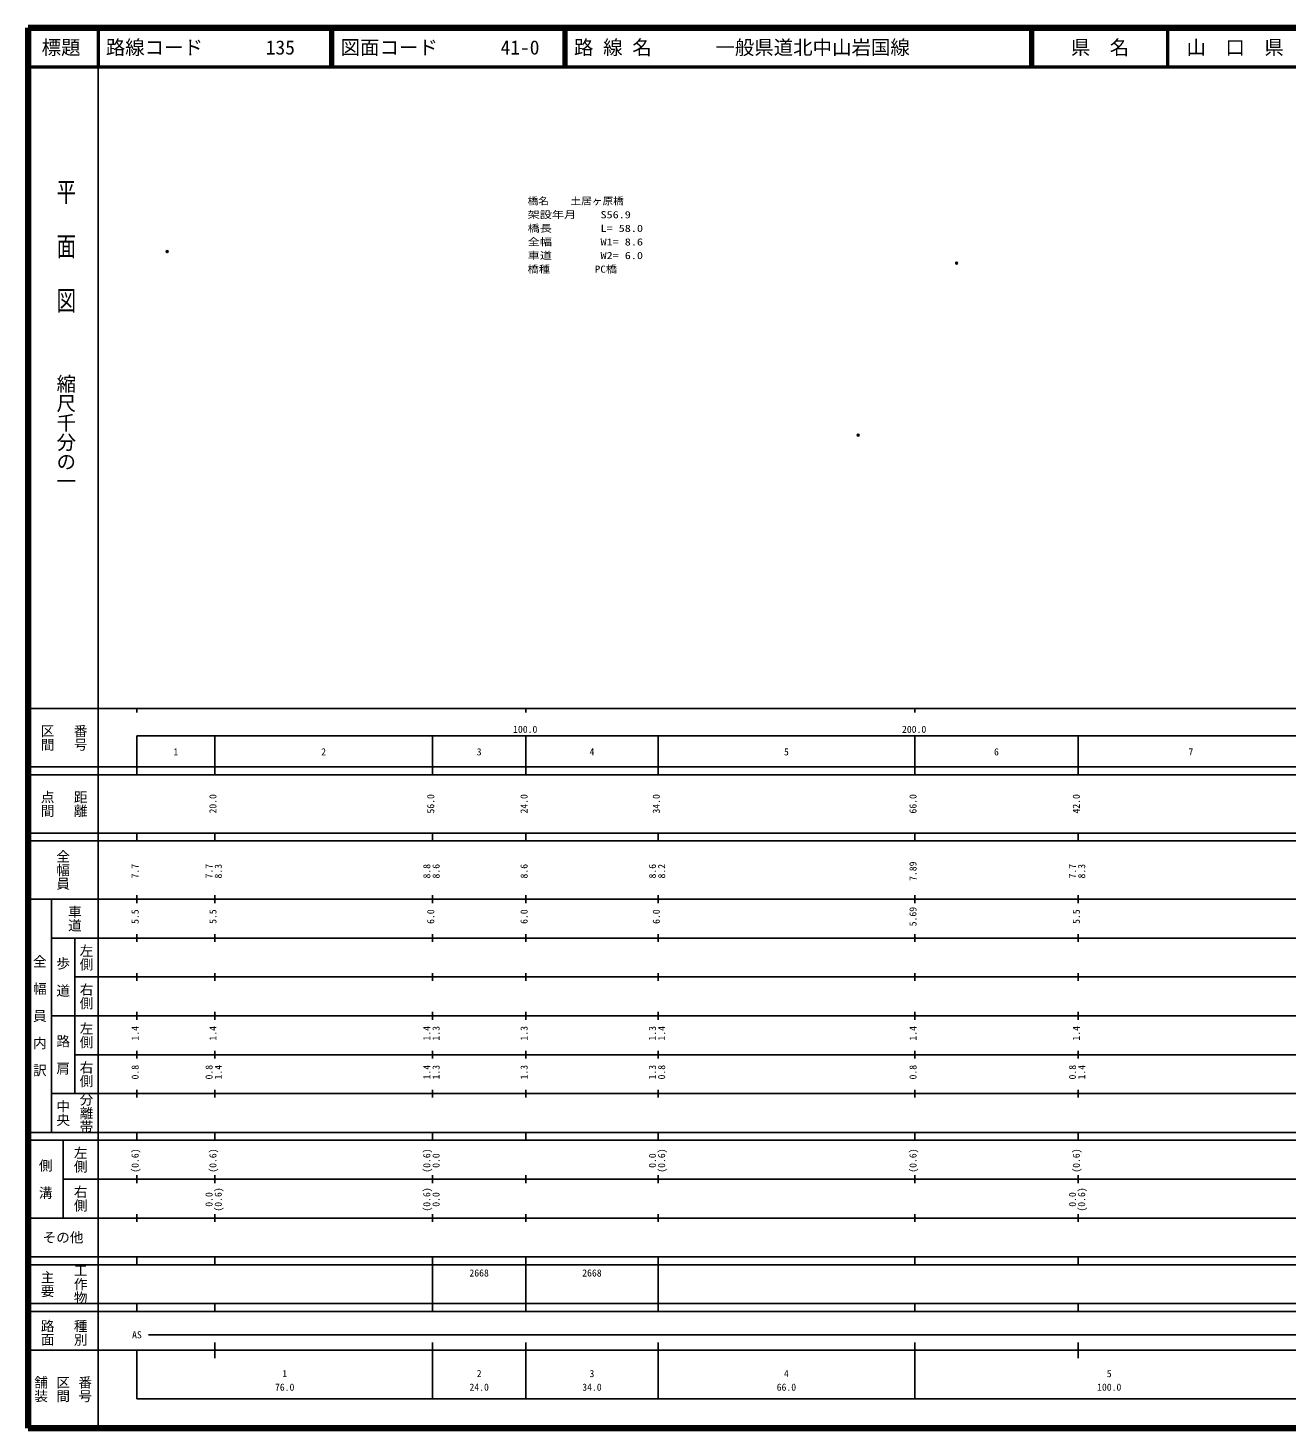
# Model space of a CAD drawing. Units: millimetres on the paper, with parts at other scales. Extents: x 40 to 680, y 20 to 380.
# Drawn here: x 40 to 363.7, y 20 to 380 of the extents above; entities that cross this region are included whole.
import ezdxf
from ezdxf.enums import TextEntityAlignment as Align

# ---------------------------------------------------------------- set-up
doc = ezdxf.new("R2010")
doc.units = ezdxf.units.MM
doc.header["$PDMODE"] = 32
doc.header["$PDSIZE"] = 0.5
for name, color, linetype in [('M-OTRS', 6, 'Continuous'), ('M-STR-HTXT', 7, 'Continuous'), ('M-TTL-TXT', 7, 'Continuous')]:
    doc.layers.add(name, color=color, linetype=linetype)
for name, color, linetype, lineweight in [('M-TTL', 2, 'Continuous', 140), ('M-TTL-BAND', 7, 'Continuous', 25), ('M-TTL-LINE', 7, 'Continuous', 50)]:
    doc.layers.add(name, color=color, linetype=linetype, lineweight=lineweight)
doc.styles.add('@ＭＳ ゴシック', font='')
doc.styles.add('ＭＳ ゴシック', font='')
doc.styles.get('@ＭＳ ゴシック').set_extended_font_data('@MS Gothic')
doc.styles.get('ＭＳ ゴシック').set_extended_font_data('MS Gothic')

msp = doc.modelspace()

# ---------------------------------------------------------------- linework, layer by layer
at = {"layer": 'M-OTRS'}
for p in [(75.803, 322.52), (278.77, 319.548), (253.473, 275.312)]:
    msp.add_point(p, dxfattribs=at)
at = {"layer": 'M-TTL'}
for p, q in [((40, 380), (40, 20)), ((680, 380), (40, 380)), ((40, 20), (680, 20))]:
    msp.add_line(p, q, dxfattribs=at)
at = {"layer": 'M-TTL-BAND'}
for p, q in [((58, 370), (58, 20)), ((40, 205), (579, 205)), ((68, 205), (68, 204)), ((168, 205), (168, 204)), ((268, 205), (268, 204)), ((68, 198), (579, 198)), ((68, 198), (68, 188)), ((88, 188), (88, 198)), ((144, 188), (144, 198)), ((168, 188), (168, 198)), ((202, 188), (202, 198)), ((268, 188), (268, 198)), ((310, 188), (310, 198)), ((40, 190), (579, 190)), ((40, 188), (579, 188)), ((40, 173), (579, 173)), ((68, 171), (68, 173)), ((88, 171), (88, 173)), ((144, 171), (144, 173)), ((168, 171), (168, 173)), ((202, 171), (202, 173)), ((268, 171), (268, 173)), ((310, 171), (310, 173)), ((40, 171), (579, 171)), ((40, 156), (579, 156)), ((46, 96), (46, 156)), ((68, 155), (68, 157)), ((88, 155), (88, 157)), ((144, 155), (144, 157)), ((168, 155), (168, 157)), ((202, 155), (202, 157)), ((268, 155), (268, 157)), ((310, 155), (310, 157)), ((46, 146), (579, 146)), ((52, 146), (52, 106)), ((68, 145), (68, 147)), ((88, 145), (88, 147)), ((144, 145), (144, 147)), ((168, 145), (168, 147)), ((202, 145), (202, 147)), ((268, 145), (268, 147)), ((310, 145), (310, 147)), ((68, 135), (68, 137)), ((88, 135), (88, 137)), ((144, 135), (144, 137)), ((168, 135), (168, 137)), ((202, 135), (202, 137)), ((268, 135), (268, 137)), ((310, 135), (310, 137)), ((52, 136), (579, 136)), ((46, 126), (579, 126)), ((68, 125), (68, 127)), ((88, 125), (88, 127)), ((144, 125), (144, 127)), ((168, 125), (168, 127)), ((202, 125), (202, 127)), ((268, 125), (268, 127)), ((310, 125), (310, 127)), ((52, 116), (579, 116)), ((68, 115), (68, 117)), ((88, 115), (88, 117)), ((144, 115), (144, 117)), ((168, 115), (168, 117)), ((202, 115), (202, 117)), ((268, 115), (268, 117)), ((310, 115), (310, 117)), ((46, 106), (579, 106)), ((68, 105), (68, 107)), ((88, 105), (88, 107)), ((144, 105), (144, 107)), ((168, 105), (168, 107)), ((202, 105), (202, 107)), ((268, 105), (268, 107)), ((310, 105), (310, 107)), ((40, 96), (579, 96)), ((40, 94), (579, 94)), ((49, 94), (49, 74)), ((68, 94), (68, 96)), ((88, 94), (88, 96)), ((144, 94), (144, 96)), ((168, 94), (168, 96)), ((202, 94), (202, 96)), ((268, 94), (268, 96)), ((310, 94), (310, 96)), ((49, 84), (579, 84)), ((68, 83), (68, 85)), ((88, 83), (88, 85)), ((144, 83), (144, 85)), ((168, 83), (168, 85)), ((202, 83), (202, 85)), ((268, 83), (268, 85)), ((310, 83), (310, 85)), ((40, 74), (579, 74)), ((68, 73), (68, 75)), ((88, 73), (88, 75)), ((144, 73), (144, 75)), ((168, 73), (168, 75)), ((202, 73), (202, 75)), ((268, 73), (268, 75)), ((310, 73), (310, 75)), ((40, 64), (579, 64)), ((40, 62), (579, 62)), ((68, 62), (68, 64)), ((88, 62), (88, 64)), ((144, 62), (144, 64)), ((144, 52), (144, 62)), ((168, 62), (168, 64)), ((168, 52), (168, 62)), ((168, 52), (168, 62)), ((202, 62), (202, 64)), ((202, 52), (202, 62)), ((268, 62), (268, 64)), ((310, 62), (310, 64)), ((40, 52), (579, 52)), ((68, 50), (68, 52)), ((88, 50), (88, 52)), ((144, 50), (144, 52)), ((168, 50), (168, 52)), ((202, 50), (202, 52)), ((268, 50), (268, 52)), ((310, 50), (310, 52)), ((40, 50), (579, 50)), ((71, 44), (558, 44)), ((40, 40), (579, 40)), ((68, 40), (68, 27.5)), ((88, 38), (88, 42)), ((144, 27.5), (144, 42)), ((168, 27.5), (168, 42)), ((202, 27.5), (202, 42)), ((268, 27.5), (268, 42)), ((310, 38), (310, 42)), ((68, 27.5), (579, 27.5))]:
    msp.add_line(p, q, dxfattribs=at)
at = {"layer": 'M-TTL-LINE'}
for p, q in [((58, 380), (58, 370)), ((117.75, 380), (117.75, 370)), ((118.25, 380), (118.25, 370)), ((177.75, 380), (177.75, 370)), ((178.25, 380), (178.25, 370)), ((297.75, 380), (297.75, 370)), ((298.25, 380), (298.25, 370)), ((333, 380), (333, 370)), ((40, 370), (680, 370))]:
    msp.add_line(p, q, dxfattribs=at)

# ---------------------------------------------------------------- texts
at = {"layer": 'M-STR-HTXT', "style": 'ＭＳ ゴシック'}
for s, width, p in [('橋名\u3000\u3000土居ヶ原橋', 1.1, (168.457, 334.023)), ('架設年月\u3000\u3000S56.9', 1.25, (168.457, 330.523)), ('橋長\u3000\u3000\u3000\u3000L= 58.0', 1.25, (168.457, 327.023)), ('全幅\u3000\u3000\u3000\u3000W1= 8.6', 1.25, (168.457, 323.523)), ('車道\u3000\u3000\u3000\u3000W2= 6.0', 1.25, (168.457, 320.023)), ('橋種\u3000\u3000\u3000\u3000PC橋', 1.15, (168.457, 316.523))]:
    msp.add_text(s, height=1.833, dxfattribs=dict(at, width=width)).set_placement(p, align=Align.BOTTOM_LEFT)
at = {"layer": 'M-TTL-BAND', "style": '@ＭＳ ゴシック', "width": 1.4}
msp.add_text('平  面  図', height=3.666, rotation=270, dxfattribs=at).set_placement((49.777, 306.475), align=Align.MIDDLE_RIGHT)
at = {"layer": 'M-TTL-BAND', "style": '@ＭＳ ゴシック'}
msp.add_text('縮尺千分の一', height=3.666, rotation=270, dxfattribs=at).set_placement((49.777, 261.03), align=Align.MIDDLE_RIGHT)
for s, p in [('区間', (45, 197.5)), ('番号', (53.5, 197.5)), ('点間', (45, 180.5)), ('距離', (53.5, 180.5)), ('全幅員', (49, 163.5)), ('車道', (52, 151)), ('左側', (55, 141)), ('全\u3000幅\u3000員\u3000内\u3000訳', (43, 126)), ('歩\u3000道', (49, 136)), ('右側', (55, 131)), ('左側', (55, 121)), ('路\u3000肩', (49, 116)), ('右側', (55, 111)), ('分離帯', (55, 101)), ('中央', (49, 101)), ('左側', (53.5, 89)), ('側\u3000溝', (44.5, 84)), ('右側', (53.5, 79)), ('工作物', (53.5, 57)), ('主要', (45, 57)), ('路面', (45, 44.5)), ('種別', (53.5, 44.5)), ('舗装', (43.333, 30)), ('区間', (49, 30)), ('番号', (54.667, 30))]:
    msp.add_text(s, height=2.566, rotation=270, dxfattribs=at).set_placement(p, align=Align.MIDDLE_CENTER)
at = {"layer": 'M-TTL-BAND', "style": 'ＭＳ ゴシック'}
for s, p in [('100.0', (167.844, 198.195)), ('200.0', (267.844, 198.195)), ('1', (78, 192.405)), ('2', (116, 192.405)), ('3', (156, 192.405)), ('4', (185, 192.405)), ('5', (235, 192.405)), ('6', (289, 192.405)), ('7', (339, 192.405)), ('AS', (68, 42.5)), ('1', (106, 32.523)), ('2', (156, 32.523)), ('3', (185, 32.523)), ('4', (235, 32.523)), ('5', (318, 32.523)), ('76.0', (106, 29.033)), ('24.0', (156, 29.033)), ('34.0', (185, 29.033)), ('66.0', (235, 29.033)), ('100.0', (318, 29.033))]:
    msp.add_text(s, height=1.833, dxfattribs=at).set_placement(p, align=Align.BOTTOM_CENTER)
for s, p in [('20.0', (89, 180.5)), ('56.0', (145, 180.5)), ('24.0', (169, 180.5)), ('34.0', (203, 180.5)), ('66.0', (269, 180.5)), ('42.0', (311, 180.5)), ('7.7', (69, 163.174)), ('7.7', (88, 163.174)), ('8.3', (90.37, 163.174)), ('8.8', (144, 163.174)), ('8.6', (146.37, 163.174)), ('8.6', (169, 163.174)), ('8.6', (202, 163.174)), ('8.2', (204.37, 163.174)), ('7.89', (269, 163.174)), ('7.7', (310, 163.174)), ('8.3', (312.37, 163.174)), ('5.5', (69, 151.5)), ('5.5', (89, 151.5)), ('6.0', (145, 151.5)), ('6.0', (169, 151.5)), ('6.0', (203, 151.5)), ('5.69', (269, 151.5)), ('5.5', (311, 151.5)), ('1.4', (69, 121.5)), ('1.4', (89, 121.5)), ('1.4', (144, 121.5)), ('1.3', (146.37, 121.5)), ('1.3', (169, 121.5)), ('1.3', (202, 121.5)), ('1.4', (204.37, 121.5)), ('1.4', (269, 121.5)), ('1.4', (311, 121.5)), ('0.8', (69, 111.5)), ('0.8', (88, 111.5)), ('1.4', (90.37, 111.5)), ('1.4', (144, 111.5)), ('1.3', (146.37, 111.5)), ('1.3', (169, 111.5)), ('1.3', (202, 111.5)), ('0.8', (204.37, 111.5)), ('0.8', (269, 111.5)), ('0.8', (310, 111.5)), ('1.4', (312.37, 111.5)), ('(0.6)', (69, 88.764)), ('(0.6)', (89, 88.764)), ('(0.6)', (144, 88.764)), ('0.0', (146.37, 88.764)), ('0.0', (202, 88.764)), ('(0.6)', (204.37, 88.764)), ('(0.6)', (269, 88.764)), ('(0.6)', (311, 88.764)), ('0.0', (88, 78.764)), ('(0.6)', (90.37, 78.764)), ('(0.6)', (144, 78.764)), ('0.0', (146.37, 78.764)), ('0.0', (310, 78.764)), ('(0.6)', (312.37, 78.764))]:
    msp.add_text(s, height=1.833, rotation=90, dxfattribs=at).set_placement(p, align=Align.BOTTOM_CENTER)
msp.add_text('その他', height=2.566, dxfattribs=at).set_placement((49, 69), align=Align.MIDDLE_CENTER)
for p in [(153.5, 58.405), (182.5, 58.405)]:
    msp.add_text('2668', height=1.833, dxfattribs=at).set_placement(p, align=Align.BOTTOM_LEFT)
at = {"layer": 'M-TTL-TXT', "style": 'ＭＳ ゴシック'}
for s, p in [('標題', (48.5, 375)), ('県\u3000名', (315.625, 375)), ('山\u3000口\u3000県', (350.375, 375))]:
    msp.add_text(s, height=3.666, dxfattribs=at).set_placement(p, align=Align.MIDDLE_CENTER)
for s, p in [('路線コード', (60, 375)), ('135', (101.142, 375)), ('図面コード', (120.38, 375)), ('41-0', (161.521, 375)), ('路 線 名', (180.38, 375)), ('一般県道北中山岩国線', (216.734, 375))]:
    msp.add_text(s, height=3.666, dxfattribs=at).set_placement(p, align=Align.MIDDLE_LEFT)

doc.saveas('drawing.dxf')
